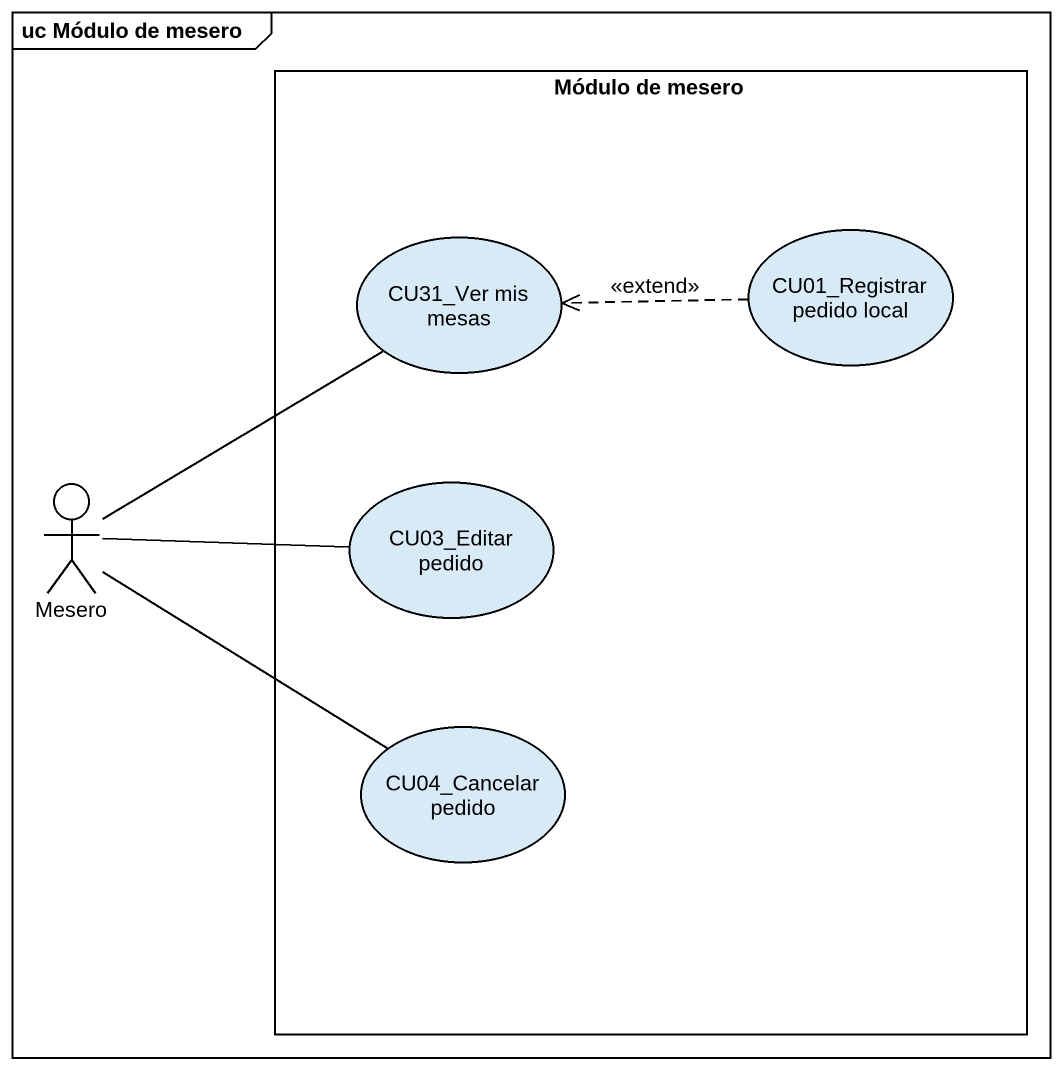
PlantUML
@startuml
mainframe uc Módulo de mesero
rectangle "Módulo de mesero" as Módulo_de_mesero {
  usecase "CU31_Ver mis mesas" as CU31_Ver_mis_mesas
  usecase "CU01_Registrar pedido local" as CU01_Registrar_pedido_local
  usecase "CU03_Editar pedido" as CU03_Editar_pedido
  usecase "CU04_Cancelar pedido" as CU04_Cancelar_pedido
}
actor Mesero
CU01_Registrar_pedido_local .left.> CU31_Ver_mis_mesas : <<extend>>
Mesero -up- CU31_Ver_mis_mesas
Mesero -right- CU03_Editar_pedido
Mesero -right- CU04_Cancelar_pedido
@enduml
